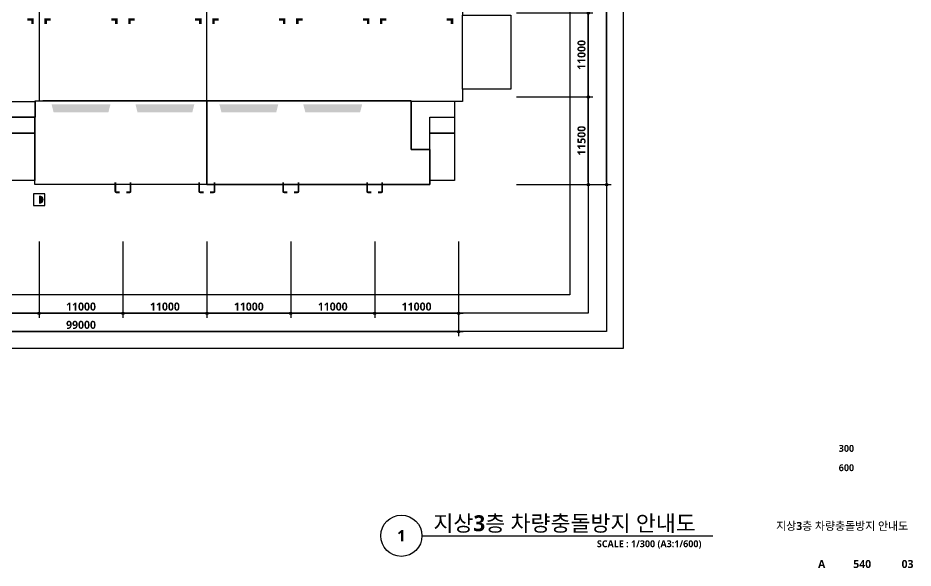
# Model space of a CAD drawing. Header units: millimetres. Extents: x 10941 to 1002000, y 7641 to 169666.
# Drawn here: x 628607 to 745975, y 7641 to 79768 of the extents above; entities that cross this region are included whole.
import ezdxf
from ezdxf.enums import TextEntityAlignment as Align

# ---------------------------------------------------------------- set-up
doc = ezdxf.new("R2010")
doc.units = ezdxf.units.MM
doc.header["$LTSCALE"] = 400
doc.header["$MEASUREMENT"] = 0
doc.header["$PDSIZE"] = -10
doc.layers.get('0').update_dxf_attribs({"linetype": 'CONTINUOUS'})
doc.layers.get('Defpoints').update_dxf_attribs({"color": 153, "linetype": 'CONTINUOUS'})
for name, color, linetype in [('A-ANNO-TITL', 7, 'CONTINUOUS'), ('A-B1', 3, 'CONTINUOUS'), ('A-B2~4', 3, 'CONTINUOUS'), ('A-B3', 4, 'CONTINUOUS'), ('A-P1', 6, 'CONTINUOUS'), ('A-ST-AXIS-DIM', 7, 'CONTINUOUS'), ('AA-XXXX-TXT1', 2, 'CONTINUOUS')]:
    doc.layers.add(name, color=color, linetype=linetype)
doc.layers.add('Defpoint', color=161, linetype='CONTINUOUS', plot=False)
doc.layers.add('면적', color=210, linetype='CONTINUOUS', plot=False)
doc.styles.add('SH_대대리576', font='')
doc.styles.get('SH_대대리576').set_extended_font_data('NanumGothic', bold=True)
doc.dimstyles.new('SHP 600', dxfattribs={"dimscale": 300, "dimtxt": 3.5, "dimasz": 1, "dimexe": 2, "dimexo": 2, "dimgap": 1, "dimtad": 1, "dimdec": 0, "dimzin": 0, "dimdsep": 46, "dimtxsty": 'SH_대대리576', "dimblk": 'DIMDOT', "dimcen": 0.09, "dimclrt": 3, "dimadec": 0, "dimazin": 1, "dimtfac": 1, "dimtdec": 0, "dimtix": 1, "dimtmove": 2, "dimatfit": 0, "dimldrblk": 'DIMDOT', "dimfxl": 1, "dimtolj": 1, "dimtzin": 0, "dimarcsym": 0})

# ---------------------------------------------------------------- blocks, each defined once
blk = doc.blocks.new('_b1b')
at = {"layer": 'A-B1', "linetype": 'Continuous'}
h = blk.add_hatch(color=256, dxfattribs=at)
h.dxf.hatch_style = 1
h.paths.add_polyline_path([(925, -400, 1), (925, -1600)])
at = {"layer": 'A-B1'}
blk.add_line((925, -1600), (925, -400), dxfattribs=at)
blk.add_lwpolyline([(0, -2000), (2000, -2000), (2000, 0), (0, 0)], close=True, dxfattribs=at)
blk.add_arc((925, -1000), 600, 90, 270, dxfattribs=at)
blk = doc.blocks.new('*U18943')
at = {"layer": 'A-ANNO-TITL'}
blk.add_line((0, 0), (6359, 0), dxfattribs=at)
blk.add_circle((-450, 0), 450, dxfattribs=at)
at = {"layer": 'AA-XXXX-TXT1', "style": 'SH_대대리576'}
blk.add_attdef('DWG.TITLE', (250, 100), '', height=350, dxfattribs=at)
at = {"layer": 'AA-XXXX-TXT1', "color": 7, "style": 'SH_대대리576'}
blk.add_attdef('NO1', text='', height=300, dxfattribs=at).set_placement((-450, 0), align=Align.MIDDLE)
at = {"layer": 'AA-XXXX-TXT1', "style": 'SH_대대리576'}
blk.add_attdef('SCALE', text='', height=150, dxfattribs=at).set_placement((6109, -100), align=Align.TOP_RIGHT)
blk = doc.blocks.new('G$CF9371588')
blk.add_line((7800, 10975, 103000), (4300, 10975, 103000))
at = {"layer": '면적'}
for p, q in [((100000, 12500, 103000), (100000, 22200, 103000)), ((66500, 0, 103000), (66500, 11000, 103000))]:
    blk.add_line(p, q, dxfattribs=at)
for points in [[(100000, 26500), (100000, 48025), (98950, 48025), (98950, 48150), (95750, 48150), (95750, 56450), (95700, 56450), (95700, 57500), (44500, 57500), (44500, 57000), (43950, 57000), (43950, 56450), (43950, 48150), (40750, 48150), (40750, 56450), (40700, 56450), (40700, 57500), (4300, 57500), (4300, 56450), (4250, 56450), (4250, 48150), (1050, 48150), (1050, 48100), (0, 48100), (0, 22200), (2200, 22200), (5900, 22200), (5900, 17860), (4300, 17860), (4300, 10975), (7800, 10975), (7800, 11000), (38300, 11000), (38300, 10900), (44000, 10900), (44000, 11000), (66500, 11000), (66500, 26500)], [(40750, 56450), (43950, 56450), (43950, 50250), (40750, 50250)], [(40750, 50250), (43950, 50250), (43950, 48150), (40750, 48150)], [(2200, 17260), (2200, 22200), (5900, 22200), (5900, 17860), (4300, 17860), (4300, 17260)], [(2200, 17260), (2200, 15800), (800, 15800), (800, 13450), (4300, 13450), (4300, 17260), (2200, 17260)], [(800, 13450), (800, 10950), (1050, 10950), (4300, 10950), (4300, 13450)], [(4250, 8850), (4250, 10950), (1050, 10950), (1050, 550), (4250, 550), (4250, 6750), (3300, 6750), (3300, 8850)], [(4250, 4600), (4250, 550), (4300, 550), (4300, 0), (40700, 0), (40700, 550), (40750, 550), (40750, 4600), (38300, 4600), (38300, 11000), (7800, 11000), (7800, 4600)], [(4300, 10975), (4300, 10950), (4250, 10950), (4250, 8850), (4250, 8850), (4250, 6750), (4250, 6750), (4250, 4600), (7800, 4600), (7800, 10975)], [(38300, 10900), (38300, 4600), (40750, 4600), (40750, 8850), (40750, 8850), (40750, 8850), (40750, 8850), (40750, 10900)], [(40750, 10900), (44000, 10900), (44000, 8850), (40750, 8850)], [(43950, 0), (43950, 8850), (44000, 8850), (44000, 11000), (93300, 11000), (93300, 4602), (95750, 4602), (95750, 0)], [(93300, 10900), (93300, 4602), (95700, 4602), (95700, 4602), (95750, 4602), (95750, 8850), (99000, 8850), (99000, 8850), (99000, 9000), (99000, 10900)], [(40750, 8850), (43950, 8850), (43950, 6750), (40750, 6750)], [(98950, 6750), (95750, 6750), (95750, 8850), (98950, 8850)], [(40750, 6750), (43950, 6750), (43950, 550), (40750, 550)], [(98950, 550), (95750, 550), (95750, 6750), (98950, 6750)]]:
    blk.add_lwpolyline(points, close=True, dxfattribs=at)
at = {"layer": '면적', "elevation": 103000}
for points in [[(1050, 50250), (4250, 50250), (4250, 56450), (1050, 56450)], [(98950, 50250), (95750, 50250), (95750, 56450), (98950, 56450)], [(1050, 50250), (4250, 50250), (4250, 48150), (1050, 48150)], [(95750, 50250), (98950, 50250), (98950, 48150), (95750, 48150)], [(66500, 11000), (66500, 26500), (100000, 26500), (100000, 22200), (106350, 22200), (106350, 12500), (100000, 12500), (100000, 10900), (93300, 10900), (93300, 11000)], [(66500, 11000), (66500, 0), (95750, 0), (95750, 4602), (93300, 4602), (93300, 11000)], [(3300, 8850), (4250, 8850), (4250, 6750), (3300, 6750)]]:
    blk.add_lwpolyline(points, close=True, dxfattribs=at)
at = {"layer": '면적'}
for points in [[(43950, 48150), (44200, 48150), (44200, 44500), (44500, 44500), (44500, 11000)], [(7800, 11000), (38300, 11000)], [(7800, 11000), (38300, 11000)], [(93300, 11000), (45000, 11000)]]:
    blk.add_lwpolyline(points, dxfattribs=at)
blk = doc.blocks.new('DIMDOT')
at = {"color": 0}
blk.add_line((-2, 0), (2, 0), dxfattribs=at)
for radius in [0.5, 0.25]:
    blk.add_circle((0, 0), radius, dxfattribs=at)
blk = doc.blocks.new('*D19828')
at = {"layer": 'A-ST-AXIS-DIM', "color": 0, "lineweight": -2}
for p, q in [((587382, 50445), (587382, 38045)), ((686382, 50445), (686382, 38045)), ((587682, 38645), (686082, 38645))]:
    blk.add_line(p, q, dxfattribs=at)
at = {"layer": 'Defpoints', "color": 0}
for p in [(587382, 51045), (686382, 51045), (686382, 38645)]:
    blk.add_point(p, dxfattribs=at)
at = {"layer": 'A-ST-AXIS-DIM', "color": 0, "linetype": 'ByBlock', "lineweight": -2, "xscale": 300, "yscale": 300, "zscale": 300, "rotation": 180}
blk.add_blockref('DIMDOT', (587382, 38645), dxfattribs=at)
at = {"layer": 'A-ST-AXIS-DIM', "color": 0, "linetype": 'ByBlock', "lineweight": -2, "xscale": 300, "yscale": 300, "zscale": 300}
blk.add_blockref('DIMDOT', (686382, 38645), dxfattribs=at)
at = {"layer": 'A-ST-AXIS-DIM', "color": 3, "insert": (636882, 39524), "char_height": 1050, "attachment_point": 5, "style": 'SH_대대리576'}
blk.add_mtext('\\A1;99000', dxfattribs=at)
blk = doc.blocks.new('*D19829')
at = {"layer": 'A-ST-AXIS-DIM', "color": 0, "lineweight": -2}
for p, q in [((675382, 50445), (675382, 40445)), ((686382, 50445), (686382, 40445)), ((675682, 41045), (686082, 41045))]:
    blk.add_line(p, q, dxfattribs=at)
at = {"layer": 'Defpoints', "color": 0}
for p in [(675382, 51045), (686382, 51045), (686382, 41045)]:
    blk.add_point(p, dxfattribs=at)
at = {"layer": 'A-ST-AXIS-DIM', "color": 0, "linetype": 'ByBlock', "lineweight": -2, "xscale": 300, "yscale": 300, "zscale": 300, "rotation": 180}
blk.add_blockref('DIMDOT', (675382, 41045), dxfattribs=at)
at = {"layer": 'A-ST-AXIS-DIM', "color": 0, "linetype": 'ByBlock', "lineweight": -2, "xscale": 300, "yscale": 300, "zscale": 300}
blk.add_blockref('DIMDOT', (686382, 41045), dxfattribs=at)
at = {"layer": 'A-ST-AXIS-DIM', "color": 3, "insert": (680882, 41921), "char_height": 1050, "attachment_point": 5, "style": 'SH_대대리576'}
blk.add_mtext('\\A1;11000', dxfattribs=at)
blk = doc.blocks.new('*D19830')
at = {"layer": 'A-ST-AXIS-DIM', "color": 0, "lineweight": -2}
for p, q in [((664382, 50445), (664382, 40445)), ((675382, 50445), (675382, 40445)), ((664682, 41045), (675082, 41045))]:
    blk.add_line(p, q, dxfattribs=at)
at = {"layer": 'Defpoints', "color": 0}
for p in [(664382, 51045), (675382, 51045), (675382, 41045)]:
    blk.add_point(p, dxfattribs=at)
at = {"layer": 'A-ST-AXIS-DIM', "color": 0, "linetype": 'ByBlock', "lineweight": -2, "xscale": 300, "yscale": 300, "zscale": 300, "rotation": 180}
blk.add_blockref('DIMDOT', (664382, 41045), dxfattribs=at)
at = {"layer": 'A-ST-AXIS-DIM', "color": 0, "linetype": 'ByBlock', "lineweight": -2, "xscale": 300, "yscale": 300, "zscale": 300}
blk.add_blockref('DIMDOT', (675382, 41045), dxfattribs=at)
at = {"layer": 'A-ST-AXIS-DIM', "color": 3, "insert": (669882, 41921), "char_height": 1050, "attachment_point": 5, "style": 'SH_대대리576'}
blk.add_mtext('\\A1;11000', dxfattribs=at)
blk = doc.blocks.new('*D19831')
at = {"layer": 'A-ST-AXIS-DIM', "color": 0, "lineweight": -2}
for p, q in [((653382, 50445), (653382, 40445)), ((664382, 50445), (664382, 40445)), ((653682, 41045), (664082, 41045))]:
    blk.add_line(p, q, dxfattribs=at)
at = {"layer": 'Defpoints', "color": 0}
for p in [(653382, 51045), (664382, 51045), (664382, 41045)]:
    blk.add_point(p, dxfattribs=at)
at = {"layer": 'A-ST-AXIS-DIM', "color": 0, "linetype": 'ByBlock', "lineweight": -2, "xscale": 300, "yscale": 300, "zscale": 300, "rotation": 180}
blk.add_blockref('DIMDOT', (653382, 41045), dxfattribs=at)
at = {"layer": 'A-ST-AXIS-DIM', "color": 0, "linetype": 'ByBlock', "lineweight": -2, "xscale": 300, "yscale": 300, "zscale": 300}
blk.add_blockref('DIMDOT', (664382, 41045), dxfattribs=at)
at = {"layer": 'A-ST-AXIS-DIM', "color": 3, "insert": (658882, 41921), "char_height": 1050, "attachment_point": 5, "style": 'SH_대대리576'}
blk.add_mtext('\\A1;11000', dxfattribs=at)
blk = doc.blocks.new('*D19832')
at = {"layer": 'A-ST-AXIS-DIM', "color": 0, "lineweight": -2}
for p, q in [((642382, 50445), (642382, 40445)), ((653382, 50445), (653382, 40445)), ((642682, 41045), (653082, 41045))]:
    blk.add_line(p, q, dxfattribs=at)
at = {"layer": 'Defpoints', "color": 0}
for p in [(642382, 51045), (653382, 51045), (653382, 41045)]:
    blk.add_point(p, dxfattribs=at)
at = {"layer": 'A-ST-AXIS-DIM', "color": 0, "linetype": 'ByBlock', "lineweight": -2, "xscale": 300, "yscale": 300, "zscale": 300, "rotation": 180}
blk.add_blockref('DIMDOT', (642382, 41045), dxfattribs=at)
at = {"layer": 'A-ST-AXIS-DIM', "color": 0, "linetype": 'ByBlock', "lineweight": -2, "xscale": 300, "yscale": 300, "zscale": 300}
blk.add_blockref('DIMDOT', (653382, 41045), dxfattribs=at)
at = {"layer": 'A-ST-AXIS-DIM', "color": 3, "insert": (647882, 41921), "char_height": 1050, "attachment_point": 5, "style": 'SH_대대리576'}
blk.add_mtext('\\A1;11000', dxfattribs=at)
blk = doc.blocks.new('*D19833')
at = {"layer": 'A-ST-AXIS-DIM', "color": 0, "lineweight": -2}
for p, q in [((631382, 50445), (631382, 40445)), ((642382, 50445), (642382, 40445)), ((631682, 41045), (642082, 41045))]:
    blk.add_line(p, q, dxfattribs=at)
at = {"layer": 'Defpoints', "color": 0}
for p in [(631382, 51045), (642382, 51045), (642382, 41045)]:
    blk.add_point(p, dxfattribs=at)
at = {"layer": 'A-ST-AXIS-DIM', "color": 0, "linetype": 'ByBlock', "lineweight": -2, "xscale": 300, "yscale": 300, "zscale": 300, "rotation": 180}
blk.add_blockref('DIMDOT', (631382, 41045), dxfattribs=at)
at = {"layer": 'A-ST-AXIS-DIM', "color": 0, "linetype": 'ByBlock', "lineweight": -2, "xscale": 300, "yscale": 300, "zscale": 300}
blk.add_blockref('DIMDOT', (642382, 41045), dxfattribs=at)
at = {"layer": 'A-ST-AXIS-DIM', "color": 3, "insert": (636882, 41921), "char_height": 1050, "attachment_point": 5, "style": 'SH_대대리576'}
blk.add_mtext('\\A1;11000', dxfattribs=at)
blk = doc.blocks.new('*D19834')
at = {"layer": 'A-ST-AXIS-DIM', "color": 0, "lineweight": -2}
for p, q in [((620382, 50445), (620382, 40445)), ((631382, 50445), (631382, 40445)), ((620682, 41045), (631082, 41045))]:
    blk.add_line(p, q, dxfattribs=at)
at = {"layer": 'Defpoints', "color": 0}
for p in [(620382, 51045), (631382, 51045), (631382, 41045)]:
    blk.add_point(p, dxfattribs=at)
at = {"layer": 'A-ST-AXIS-DIM', "color": 0, "linetype": 'ByBlock', "lineweight": -2, "xscale": 300, "yscale": 300, "zscale": 300, "rotation": 180}
blk.add_blockref('DIMDOT', (620382, 41045), dxfattribs=at)
at = {"layer": 'A-ST-AXIS-DIM', "color": 0, "linetype": 'ByBlock', "lineweight": -2, "xscale": 300, "yscale": 300, "zscale": 300}
blk.add_blockref('DIMDOT', (631382, 41045), dxfattribs=at)
at = {"layer": 'A-ST-AXIS-DIM', "color": 3, "insert": (625882, 41921), "char_height": 1050, "attachment_point": 5, "style": 'SH_대대리576'}
blk.add_mtext('\\A1;11000', dxfattribs=at)
blk = doc.blocks.new('*D19838')
at = {"layer": 'A-ST-AXIS-DIM', "color": 0, "lineweight": -2}
for p, q in [((693982, 114916), (706382, 114916)), ((705782, 58216), (705782, 114616)), ((693982, 57916), (706382, 57916))]:
    blk.add_line(p, q, dxfattribs=at)
at = {"layer": 'Defpoints', "color": 0}
for p in [(693382, 114916), (705782, 114916), (693382, 57916)]:
    blk.add_point(p, dxfattribs=at)
at = {"layer": 'A-ST-AXIS-DIM', "color": 0, "linetype": 'ByBlock', "lineweight": -2, "xscale": 300, "yscale": 300, "zscale": 300}
for p, rotation in [((705782, 114916), 90), ((705782, 57916), 270)]:
    blk.add_blockref('DIMDOT', p, dxfattribs=dict(at, rotation=rotation))
at = {"layer": 'A-ST-AXIS-DIM', "color": 3, "insert": (704905, 86416), "char_height": 1050, "attachment_point": 5, "rotation": 90, "style": 'SH_대대리576'}
blk.add_mtext('\\A1;57000', dxfattribs=at)
blk = doc.blocks.new('*D19839')
at = {"layer": 'A-ST-AXIS-DIM', "color": 0, "lineweight": -2}
for p, q in [((693982, 69416), (703982, 69416)), ((703382, 58216), (703382, 69116)), ((693982, 57916), (703982, 57916))]:
    blk.add_line(p, q, dxfattribs=at)
at = {"layer": 'Defpoints', "color": 0}
for p in [(693382, 69416), (703382, 69416), (693382, 57916)]:
    blk.add_point(p, dxfattribs=at)
at = {"layer": 'A-ST-AXIS-DIM', "color": 0, "linetype": 'ByBlock', "lineweight": -2, "xscale": 300, "yscale": 300, "zscale": 300}
for p, rotation in [((703382, 69416), 90), ((703382, 57916), 270)]:
    blk.add_blockref('DIMDOT', p, dxfattribs=dict(at, rotation=rotation))
at = {"layer": 'A-ST-AXIS-DIM', "color": 3, "insert": (702505, 63666), "char_height": 1050, "attachment_point": 5, "rotation": 90, "style": 'SH_대대리576'}
blk.add_mtext('\\A1;11500', dxfattribs=at)
blk = doc.blocks.new('*D19840')
at = {"layer": 'A-ST-AXIS-DIM', "color": 0, "lineweight": -2}
for p, q in [((693982, 80416), (703982, 80416)), ((703382, 69716), (703382, 80116)), ((693982, 69416), (703982, 69416))]:
    blk.add_line(p, q, dxfattribs=at)
at = {"layer": 'Defpoints', "color": 0}
for p in [(693382, 80416), (703382, 80416), (693382, 69416)]:
    blk.add_point(p, dxfattribs=at)
at = {"layer": 'A-ST-AXIS-DIM', "color": 0, "linetype": 'ByBlock', "lineweight": -2, "xscale": 300, "yscale": 300, "zscale": 300}
for p, rotation in [((703382, 80416), 90), ((703382, 69416), 270)]:
    blk.add_blockref('DIMDOT', p, dxfattribs=dict(at, rotation=rotation))
at = {"layer": 'A-ST-AXIS-DIM', "color": 3, "insert": (702506, 74916), "char_height": 1050, "attachment_point": 5, "rotation": 90, "style": 'SH_대대리576'}
blk.add_mtext('\\A1;11000', dxfattribs=at)

msp = doc.modelspace()

# ---------------------------------------------------------------- linework, layer by layer
at = {"layer": 'A-B2~4', "linetype": 'Continuous', "const_width": 225}
for points in [[(641951.5, 56903.8), (641494.3, 56903.8, -0.41421356), (641381.8, 57016.3), (641381.8, 58211)], [(642812.2, 56903.8), (643269.3, 56903.8, 0.41421356), (643381.8, 57016.3), (643381.8, 58211)], [(652951.5, 56903.8), (652494.3, 56903.8, -0.41421356), (652381.8, 57016.3), (652381.8, 58211)], [(653812.2, 56903.8), (654269.3, 56903.8, 0.41421356), (654381.8, 57016.3), (654381.8, 58211)], [(663951.5, 56903.8), (663494.3, 56903.8, -0.41421356), (663381.8, 57016.3), (663381.8, 58211)], [(664812.2, 56903.8), (665269.3, 56903.8, 0.41421356), (665381.8, 57016.3), (665381.8, 58211)], [(674951.5, 56903.8), (674494.3, 56903.8, -0.41421356), (674381.8, 57016.3), (674381.8, 58211)], [(675812.2, 56903.8), (676269.3, 56903.8, 0.41421356), (676381.8, 57016.3), (676381.8, 58211)]]:
    msp.add_lwpolyline(points, format="xyb", dxfattribs=at)
at = {"layer": 'A-B3', "linetype": 'Continuous'}
for points in [[(640475.8, 67397.5), (633287.8, 67397.5), (640745.8, 68445.4), (633017.8, 68445.4)], [(651475.8, 67397.5), (644287.8, 67397.5), (651745.8, 68445.4), (644017.8, 68445.4)], [(662475.8, 67397.5), (655287.8, 67397.5), (662745.8, 68445.4), (655017.8, 68445.4)], [(673475.8, 67397.5), (666287.8, 67397.5), (673745.8, 68445.4), (666017.8, 68445.4)]]:
    msp.add_solid(points, dxfattribs=at)
at = {"layer": 'A-P1', "const_width": 326.7}
for points in [[(629841.2, 79556.3), (630521.8, 79556.3), (630521.8, 78966.5)], [(632922.4, 79556.3), (632241.8, 79556.3), (632241.8, 78966.5)], [(640841.2, 79556.3), (641521.8, 79556.3), (641521.8, 78966.5)], [(643922.4, 79556.3), (643241.8, 79556.3), (643241.8, 78966.5)], [(651841.2, 79556.3), (652521.8, 79556.3), (652521.8, 78966.5)], [(654922.4, 79556.3), (654241.8, 79556.3), (654241.8, 78966.5)], [(662841.2, 79556.3), (663521.8, 79556.3), (663521.8, 78966.5)], [(665922.4, 79556.3), (665241.8, 79556.3), (665241.8, 78966.5)], [(673841.2, 79556.3), (674521.8, 79556.3), (674521.8, 78966.5)], [(676922.4, 79556.3), (676241.8, 79556.3), (676241.8, 78966.5)], [(684841.2, 79556.3), (685521.8, 79556.3), (685521.8, 78966.5)]]:
    msp.add_lwpolyline(points, dxfattribs=at)
at = {"layer": 'Defpoint'}
for points in [[(707981.8, 36444.9), (536781.8, 36444.9), (536781.8, 165016.3), (707981.8, 165016.3)], [(705781.8, 38644.9), (538981.8, 38644.9), (538981.8, 162816.3), (705781.8, 162816.3)], [(703381.8, 41044.9), (541381.8, 41044.9), (541381.8, 160416.3), (703381.8, 160416.3)], [(700981.8, 43444.9), (543781.8, 43444.9), (543781.8, 158016.3), (700981.8, 158016.3)]]:
    msp.add_lwpolyline(points, close=True, dxfattribs=at)

# ---------------------------------------------------------------- block references
msp.add_blockref('G$CF9371588', (586881.8, 57916.3))
ref = msp.add_blockref('*U18943', (681581.4, 11877.9), dxfattribs=dict(xscale=6, yscale=6, zscale=6))
ref.add_attrib('SCALE', 'SCALE : 1/300 (A3:1/600)', dxfattribs={"layer": 'A-ANNO-TITL', "height": 900, "style": 'SH_대대리576'}).set_placement((718233, 11277.9), align=Align.TOP_RIGHT)
ref.add_attrib('DWG.TITLE', '지상3층 차량충돌방지 안내도', (683081.4, 12477.9), dxfattribs={"layer": 'A-ANNO-TITL', "height": 2087.447, "style": 'SH_대대리576'})
ref.add_attrib('NO1', '1', dxfattribs={"layer": 'A-ANNO-TITL', "color": 7, "height": 1500, "style": 'SH_대대리576'}).set_placement((678881.4, 11877.9), align=Align.MIDDLE)
at = {"layer": 'A-B1', "xscale": 0.75, "yscale": 0.75, "zscale": 0.75, "rotation": 180}
msp.add_blockref('_b1b', (632151.6, 55190.8), dxfattribs=at)

# ---------------------------------------------------------------- texts
at = {"layer": 'A-ANNO-TITL', "style": 'SH_대대리576'}
for s, height, p in [('300', 900, (737235.5, 23333.4)), ('600', 900, (737235.5, 20800.2)), ('지상3층 차량충돌방지 안내도', 1050, (736670.3, 13191.8)), ('A', 1050, (733987.6, 8181.3)), ('540', 1050, (739300.8, 8181.3)), ('03', 1050, (745247.3, 8181.3))]:
    msp.add_text(s, height=height, dxfattribs=at).set_placement(p, align=Align.MIDDLE)

# ---------------------------------------------------------------- dimensions: what is measured, and where the dimension line sits
at = {"layer": 'A-ST-AXIS-DIM'}
for base, p1, p2, angle, picture, middle in [((705781.8, 114916.3), (693381.8, 57916.3), (693381.8, 114916.3), 270, '*D19838', (704904.6, 86416.3)), ((703381.8, 80416.3), (693381.8, 69416.3), (693381.8, 80416.3), 270, '*D19840', (702506.1, 74916.3)), ((703381.8, 69416.3), (693381.8, 57916.3), (693381.8, 69416.3), 270, '*D19839', (702504.6, 63666.3)), ((686381.8, 38644.9), (587381.8, 51044.9), (686381.8, 51044.9), 180, '*D19828', (636881.8, 39524.3)), ((631381.8, 41044.9), (620381.8, 51044.9), (631381.8, 51044.9), 180, '*D19834', (625881.8, 41920.6)), ((642381.8, 41044.9), (631381.8, 51044.9), (642381.8, 51044.9), 180, '*D19833', (636881.8, 41920.6)), ((653381.8, 41044.9), (642381.8, 51044.9), (653381.8, 51044.9), 180, '*D19832', (647881.8, 41920.6)), ((664381.8, 41044.9), (653381.8, 51044.9), (664381.8, 51044.9), 180, '*D19831', (658881.8, 41920.6)), ((675381.8, 41044.9), (664381.8, 51044.9), (675381.8, 51044.9), 180, '*D19830', (669881.8, 41920.6)), ((686381.8, 41044.9), (675381.8, 51044.9), (686381.8, 51044.9), 180, '*D19829', (680881.8, 41920.6))]:
    dim = msp.add_linear_dim(base=base, p1=p1, p2=p2, angle=angle, dimstyle='SHP 600', dxfattribs=at)
    dim.commit()
    dim.dimension.update_dxf_attribs({"geometry": picture, "text_midpoint": middle})

doc.saveas('drawing.dxf')
